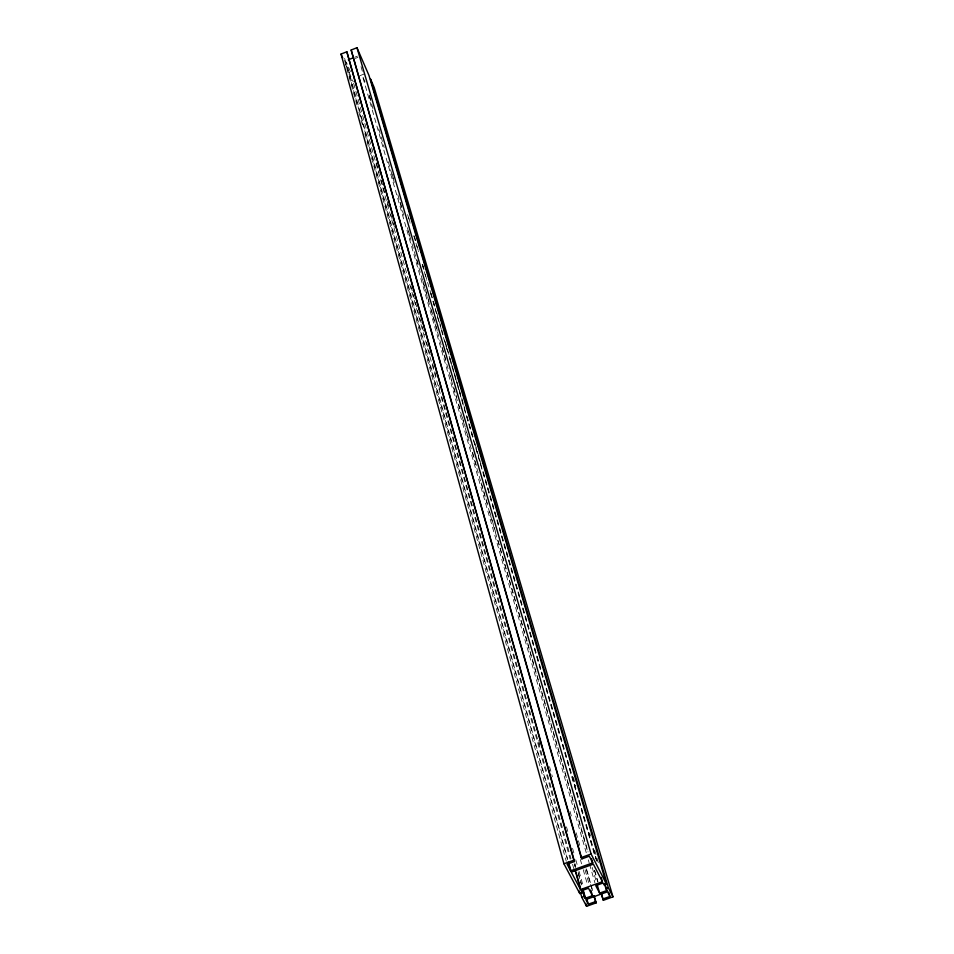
<?xml version="1.0" encoding="UTF-8"?>
<svg xmlns="http://www.w3.org/2000/svg" width="954" height="954" viewBox="0 0 954 954"><rect width="100%" height="100%" fill="white"/><g stroke="black" fill="none" stroke-linecap="round" stroke-linejoin="round"><path stroke-width="0.72" stroke-dasharray="4.77 3.58" d="M354.816 57.192L357.416 56.155M355.341 58.397L357.941 57.359M359.837 75.712L365.012 73.661M344.621 58.385L567.797 860.77M350.404 71.526L346.23 62.034L567.69 859.22M345.682 64.633L353.242 81.794M365.048 81.913L362.496 76.046L586.674 854.152M573.306 777.176L575.822 785.75M589.632 832.925L590.466 835.787M594.652 850.074L598.408 862.941M414.358 236.115L416.027 241.839M422.717 264.699L424.387 270.411M431.065 293.283L435.239 307.57M436.908 313.282L437.755 316.144M439.424 321.856L443.598 336.142M445.268 341.866L464.896 409.027M466.995 416.171L473.256 437.6M474.925 443.324L481.603 466.184M483.284 471.896L597.729 863.442M408.55 217.202L410.22 222.914M413.976 235.781L414.811 238.631M416.898 245.774L418.567 251.498M422.324 264.353L423.159 267.215M425.245 274.358L431.506 295.788M433.176 301.5L434.845 307.212M435.262 308.643L442.358 332.934M444.445 340.077L450.705 361.506M451.123 362.937L459.053 390.079M459.47 391.51L596.775 861.569M407.596 214.567L410.101 223.141M413.857 235.996L415.527 241.72M415.944 243.139L418.436 251.713M422.193 264.568L423.862 270.292M424.28 271.711L426.784 280.285M430.54 293.14L434.714 307.426M435.131 308.857L439.711 324.575M441.38 330.287L443.05 335.999M443.467 337.43L448.058 353.147M449.728 358.859L456.811 383.15M457.228 384.569L595.713 858.874M594.652 870.275L597.967 881.711M594.425 870.465L597.729 881.901M361.029 66.661L362.675 72.385M369.293 95.269L370.951 100.981M392.046 173.938L393.692 179.65M400.31 202.534L401.968 208.258M408.586 231.142L410.232 236.866M416.85 259.75L418.508 265.474M423.063 281.203L429.264 302.668M431.327 309.811L437.528 331.265M442.084 347.006L445.804 359.873M450.348 375.614L452.005 381.326M453.663 387.05L456.561 397.067M458.624 404.222L460.281 409.934M462.344 417.089L465.242 427.106M466.9 432.818L468.545 438.542M472.683 452.852L476.821 467.15M481.365 482.891L487.577 504.344M489.64 511.487L496.259 534.383M497.916 540.095L527.276 641.648M527.693 643.079L588.069 851.91M369.281 95.96L373.419 110.27M378.798 128.885L384.176 147.488M388.302 161.798L394.92 184.694M397.818 194.711L404.436 217.619M407.334 227.636L588.046 853.055M592.184 867.365L596.322 881.675M588.32 859.876L589.143 862.738M589.56 864.169L594.914 882.76M569.991 811.282L571.637 817.006M576.133 832.747L579.817 845.626M586.77 869.953L592.899 891.418M586.126 868.712L590.216 883.022M590.621 884.453L591.85 888.746M585.076 869.917L589.155 884.251M580.366 859.578L581.582 863.871M583.204 869.607L587.688 885.36M549.552 766.694L552.378 776.723M566.497 826.856L568.119 832.592M572.555 848.344L574.177 854.068M575.787 859.804L577.397 865.528M579.018 871.264L583.049 885.586M578.172 872.302L582.202 886.648M578.315 873.924L581.141 883.964M574.928 863.477L575.739 866.351M574.904 864.741L575.715 867.603M574.153 864.014L574.952 866.888M538.795 740.495L540.405 746.231M376.46 162.8L379.263 172.841M381.266 180.02L385.285 194.366M387.288 201.532L388.886 207.28M390.901 214.447L394.908 228.793M410.947 286.176L424.578 334.961M426.593 342.128L430.6 356.474M432.603 363.653L436.61 377.999M438.625 385.166L440.223 390.901M441.833 396.649L570.969 858.588M572.567 864.336L573.771 868.629M353.636 83.225L570.182 859.137M344.597 60.46L356.915 104.952M358.895 112.131L362.878 126.477M364.857 133.655L566.282 861.331"/><path stroke-width="1.43" d="M581.391 889.82L582.19 892.694L579.782 893.552L563.933 863.775L341.031 54.08L346.839 51.754L574.499 861.534L567.081 864.205L570.587 870.823L592.72 862.857L591.48 858.564M592.72 862.857L589.31 856.203L581.88 858.874L581.189 857.563L351.167 50.025L356.975 47.7L369.007 75.509L606.41 884.012L604.001 884.871L603.035 882.999L595.737 885.622L599.625 893.123L606.899 890.523L604.8 883.38M348.305 59.792L353.517 57.717M563.933 863.775L573.819 860.222L574.499 861.534M581.189 857.563L591.098 853.997L606.41 884.012M602.391 881.723L593.388 864.169L571.279 872.123L580.533 889.569L602.391 881.723L601.139 877.441M580.592 893.027L581.797 897.32L584.194 896.462L585.172 898.31L592.422 895.711L590.788 889.975M604.693 884.382L605.945 888.675L608.354 887.804L612.969 896.855L603.345 900.302L601.044 893.338M602.701 899.05L609.94 896.462L607.543 891.787L585.839 899.562L588.296 904.201L595.523 901.613L596.178 902.866L586.567 906.3L581.797 897.32M582.19 892.694L581.201 890.833L588.499 888.222L592.422 895.711M605.945 888.675L606.899 890.523M341.031 54.08L342.772 58.039M351.167 50.025L581.88 858.874M612.969 896.855L374.207 87.553L370.534 79.063L608.354 887.804M608.676 892.169L609.94 896.462M356.975 47.7L591.098 853.997M601.27 893.147L603.345 900.302M597.144 884.537L599.625 893.123M594.127 895.711L596.178 902.866M593.889 895.901L595.523 901.613M586.686 898.477L588.296 904.201M583.419 890.953L585.029 896.688M582.751 889.7L585.172 898.31M346.839 51.754L573.819 860.222M582.178 889.295L584.194 896.462M585.768 903.438L586.567 906.3M575.989 872.194L580.402 887.971M574.916 869.499L580.533 889.569M578.983 890.69L579.782 893.552M569.288 864.956L570.886 870.692M568.202 862.201L570.587 870.823"/></g></svg>
